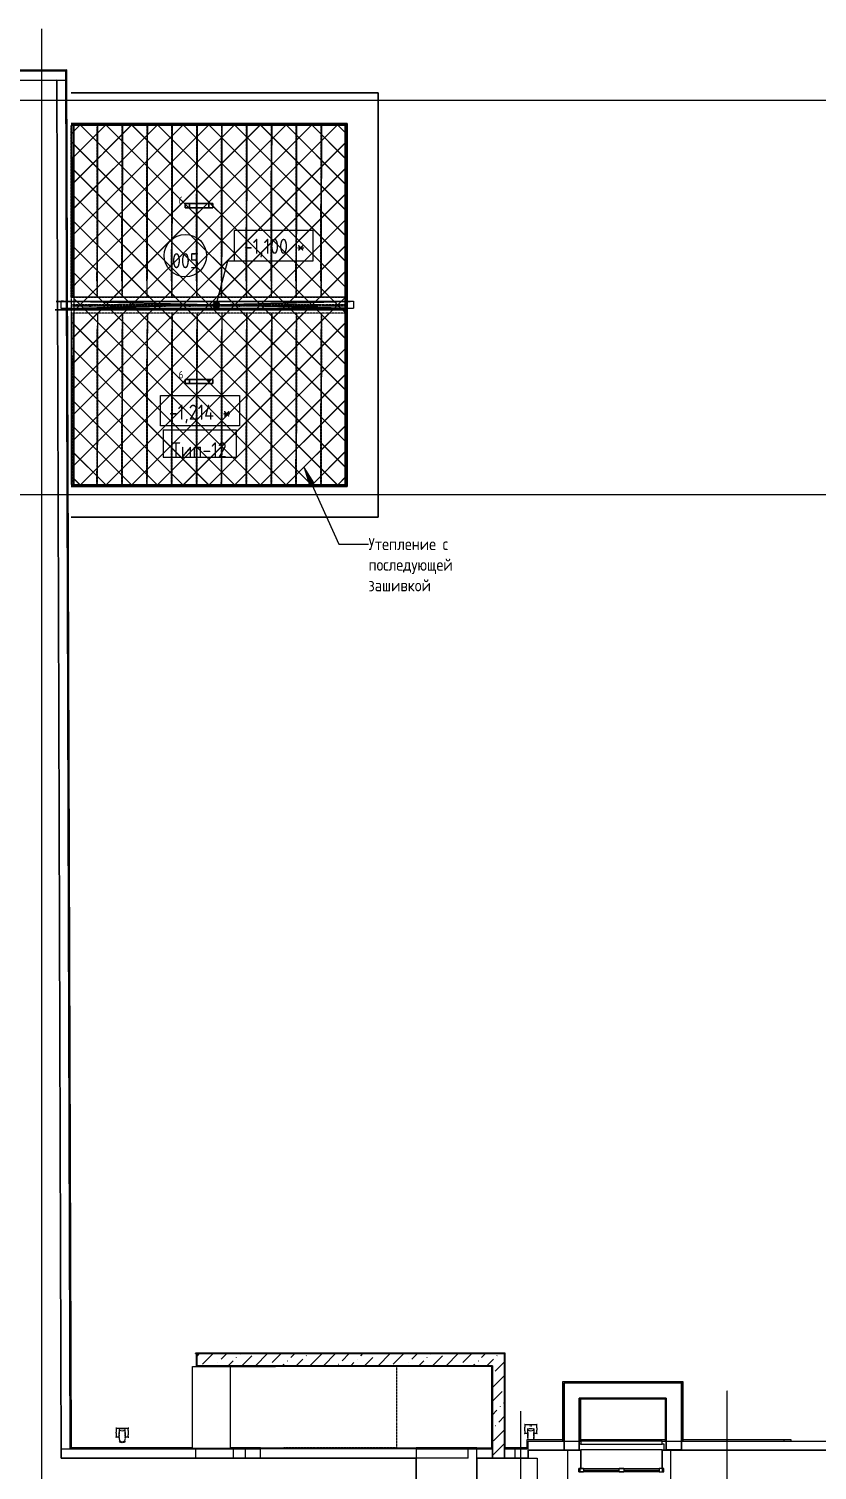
# Model space of a CAD drawing. Header units: millimetres. Extents: x -10295 to 67740, y -1344 to 46499.
# Drawn here: x 30337 to 43332, y 20451 to 44223 of the extents above; entities that cross this region are included whole.
import ezdxf

# ---------------------------------------------------------------- set-up
doc = ezdxf.new("R2010")
doc.units = ezdxf.units.MM
for name, pattern in [('ADSK_Линия сетки', [25, 20, -2.5, 0, -2.5]), ('ADSK_Сверху', [4.5, 3, -1.5]), ('ADSK_Штрих_ш3 п1_5', [4.5, 3, -1.5]), ('ADSK_Штрихпунктирная 2 точки_ш15 п1_5 п1_5 п1_5', [19.5, 15, -1.5, 0, -1.5, 0, -1.5])]:
    doc.linetypes.add(name, pattern=pattern)
for name, color, linetype, lineweight in [('_ Окна', 7, 'Continuous', 9), ('Аннотация', 7, 'Continuous', 18), ('Каркас', 7, 'Continuous', 18), ('Лестницы', 7, 'Continuous', 9), ('Марки', 7, 'Continuous', 20), ('Марки помещений', 7, 'Continuous', 20), ('Обобщенные модели', 7, 'Continuous', 18), ('Окна', 7, 'Continuous', 9), ('Оси', 7, 'Continuous', 9), ('Отметки', 7, 'Continuous', 9), ('Перекрытие', 7, 'Continuous', 18), ('Потолки', 7, 'Continuous', 9), ('Потолки штриховка', 7, 'Continuous', 9), ('Стены внутренние', 7, 'Continuous', 18), ('Стены наружные', 7, 'Continuous', 18), ('Стены несущие', 7, 'Continuous', 30), ('Стены отделка', 7, 'Continuous', 30), ('Стены штриховка', 7, 'Continuous', 9), ('Узлы', 7, 'Continuous', 18)]:
    doc.layers.add(name, color=color, linetype=linetype, lineweight=lineweight)
doc.layers.add('Линии', color=7, linetype='Continuous', lineweight=9, true_color=0x00a600)
doc.styles.add('GOST Common_1', font='GOST_Common.ttf', dxfattribs={"width": 0.9, "height": 250})
doc.styles.add('GOST Common_2', font='GOST_Common.ttf', dxfattribs={"width": 0.9, "height": 250})
doc.styles.add('GOST Common_3', font='GOST_Common.ttf', dxfattribs={"width": 0.9, "height": 200})
doc.styles.add('GOST Common_4', font='GOST_Common.ttf', dxfattribs={"width": 0.9, "height": 125})
doc.styles.add('GOST Common_B', font='', dxfattribs={"width": 0.9, "height": 250})
doc.styles.get('GOST Common_B').set_extended_font_data('GOST Common', bold=True)
pattern_1 = [(45, (0, 0), (-212.132, 212.132), []), (135, (0, 0), (-212.132, -212.132), [])]
pattern_2 = [(45, (0, 0), (84.19025, 308.69666), [396.875, -79.375, 3.353, -76.022])]

# ---------------------------------------------------------------- blocks, each defined once
blk = doc.blocks.new('Водосток - Тип 1 _карниз больше 490мм_-5181640-План потолков в подвале')
at = {"layer": 'Обобщенные модели'}
for p, q in [((19, 395), (25, 395)), ((25, 245), (19, 245)), ((75, 264), (75, 306)), ((75, 197), (75, 264)), ((175, 306), (175, 264)), ((175, 264), (175, 202)), ((225, 395), (231, 395)), ((231, 245), (225, 245)), ((75, 197), (75, 216)), ((75, 174), (75, 177)), ((75, 174), (75, 177)), ((175, 216), (175, 202)), ((175, 177), (175, 174)), ((175, 177), (175, 174))]:
    blk.add_line(p, q, dxfattribs=at)
at = {"layer": 'Обобщенные модели', "flags": 128}
for points in [[(75, 307), (75, 309), (75, 312), (75, 313), (75, 315), (75, 316), (75, 318), (75, 319), (75, 319), (75, 320), (75, 320), (75, 320)], [(75, 160), (75, 160), (75, 160), (75, 161), (75, 162), (75, 163), (75, 164), (75, 166), (75, 168), (75, 170), (75, 172), (75, 174), (75, 177), (75, 180), (75, 183), (75, 186), (75, 190), (75, 193), (75, 197), (75, 201), (75, 205), (75, 210), (75, 214), (75, 219), (75, 224), (75, 229), (75, 234), (75, 239), (75, 245), (75, 250), (75, 256), (75, 261), (75, 264)], [(75, 264), (75, 258), (75, 252), (75, 247), (75, 242), (75, 236), (75, 231), (75, 226), (75, 221), (75, 216), (75, 212), (75, 207), (75, 203), (75, 199), (75, 197)], [(75, 216), (75, 222), (75, 228), (75, 233), (75, 238), (75, 244), (75, 249), (75, 254), (75, 259), (75, 264)], [(175, 320), (175, 320), (175, 320), (175, 319), (175, 318), (175, 317), (175, 316), (175, 314), (175, 312), (175, 310), (175, 308), (175, 306)], [(175, 264), (175, 258), (175, 252), (175, 247), (175, 242), (175, 236), (175, 231), (175, 226), (175, 221), (175, 216), (175, 212), (175, 207), (175, 203), (175, 199), (175, 195), (175, 191), (175, 188), (175, 184), (175, 181), (175, 178), (175, 175), (175, 173)], [(175, 202), (175, 205), (175, 210), (175, 214), (175, 219), (175, 224), (175, 229), (175, 234), (175, 239), (175, 245), (175, 250), (175, 256), (175, 261), (175, 264)], [(175, 264), (175, 261), (175, 256), (175, 251), (175, 246), (175, 241), (175, 235), (175, 230), (175, 224), (175, 219), (175, 216)], [(75, 177), (75, 175), (75, 173)], [(175, 173), (175, 174), (175, 177), (175, 180), (175, 183)], [(175, 173), (175, 171), (175, 168), (175, 167), (175, 165), (175, 164), (175, 162), (175, 161), (175, 161), (175, 160), (175, 160), (175, 160)]]:
    blk.add_lwpolyline(points, dxfattribs=at)
at = {"layer": 'Обобщенные модели'}
for centre, radius, start, end in [((125, 320), 50, 174.5444, 183.3856), ((125, 320), 50, 163.3249, 166.6752), ((125, 320), 50, 103.3248, 106.6752), ((125, 320), 50, 73.3248, 76.6752), ((125, 320), 50, 13.3248, 16.6751), ((125, 320), 50, 356.7269, 5.4556), ((125, 160), 52, 165.5868, 203.2523), ((125, 160), 52, 336.7477, 14.4132)]:
    blk.add_arc(centre, radius, start, end, dxfattribs=at)
for start_param, end_param in [(4.712389, 7.853982), (1.570796, 4.712389)]:
    blk.add_ellipse((125, 306), major_axis=(-50, 0), ratio=0.309017, start_param=start_param, end_param=end_param, dxfattribs=at)
for points, knots in [([(19, 245), (21, 245), (25, 246), (29, 249), (31, 252), (32, 255), (32, 257), (32, 259), (32, 262), (32, 264), (32, 266), (32, 269), (32, 271), (31, 274), (31, 277), (31, 280), (30, 283), (30, 286), (29, 289), (29, 292), (29, 296), (28, 300), (28, 306), (27, 315), (27, 325), (28, 334), (28, 340), (29, 344), (29, 348), (29, 351), (30, 354), (30, 357), (31, 360), (31, 363), (31, 366), (32, 369), (32, 371), (32, 374), (32, 376), (32, 378), (32, 381), (32, 383), (32, 385), (31, 388), (29, 391), (25, 394), (21, 395), (19, 395)], [-1, -1, -1, -1, -0.941176, -0.882353, -0.852941, -0.823529, -0.808824, -0.794118, -0.779412, -0.764706, -0.75, -0.735294, -0.720588, -0.705882, -0.691176, -0.676471, -0.661765, -0.647059, -0.632353, -0.617647, -0.602941, -0.588235, -0.558824, -0.529412, -0.470588, -0.441176, -0.411765, -0.397059, -0.382353, -0.367647, -0.352941, -0.338235, -0.323529, -0.308824, -0.294118, -0.279412, -0.264706, -0.25, -0.235294, -0.220588, -0.205882, -0.191176, -0.176471, -0.147059, -0.117647, -0.058824, 0, 0, 0, 0]), ([(19, 395), (22, 395), (29, 395), (39, 395), (48, 395), (56, 395), (61, 395), (65, 395), (68, 395), (71, 395), (74, 395), (78, 395), (81, 395), (84, 395), (86, 395), (88, 395), (90, 395), (93, 395), (96, 395), (100, 395), (102, 395), (105, 395), (107, 395), (110, 395), (116, 395), (121, 395), (125, 395)], [-1, -1, -1, -1, -0.875, -0.75, -0.625, -0.5625, -0.5, -0.46875, -0.4375, -0.40625, -0.375, -0.34375, -0.3125, -0.28125, -0.265625, -0.25, -0.234375, -0.21875, -0.1875, -0.15625, -0.140625, -0.125, -0.109375, -0.09375, -0.0625, 0, 0, 0, 0]), ([(74, 245), (73, 245), (71, 245), (68, 245), (65, 245), (61, 245), (56, 245), (48, 245), (39, 245), (29, 245), (22, 245), (19, 245)], [-0.625, -0.625, -0.625, -0.625, -0.59375, -0.5625, -0.53125, -0.5, -0.4375, -0.375, -0.25, -0.125, 0, 0, 0, 0]), ([(125, 395), (129, 395), (134, 395), (140, 395), (143, 395), (145, 395), (148, 395), (150, 395), (154, 395), (157, 395), (160, 395), (162, 395), (164, 395), (166, 395), (169, 395), (172, 395), (176, 395), (179, 395), (182, 395), (185, 395), (189, 395), (194, 395), (202, 395), (211, 395), (221, 395), (228, 395), (231, 395)], [-1, -1, -1, -1, -0.9375, -0.90625, -0.890625, -0.875, -0.859375, -0.84375, -0.8125, -0.78125, -0.765625, -0.75, -0.734375, -0.71875, -0.6875, -0.65625, -0.625, -0.59375, -0.5625, -0.53125, -0.5, -0.4375, -0.375, -0.25, -0.125, 0, 0, 0, 0]), ([(231, 245), (228, 245), (221, 245), (211, 245), (202, 245), (194, 245), (189, 245), (185, 245), (182, 245), (179, 245), (177, 245), (176, 245)], [-1, -1, -1, -1, -0.875, -0.75, -0.625, -0.5625, -0.5, -0.46875, -0.4375, -0.40625, -0.375, -0.375, -0.375, -0.375]), ([(231, 395), (229, 395), (225, 394), (221, 391), (219, 388), (218, 385), (218, 383), (218, 381), (218, 378), (218, 376), (218, 374), (218, 371), (218, 369), (219, 366), (219, 363), (219, 360), (220, 357), (220, 354), (221, 351), (221, 348), (221, 344), (222, 340), (222, 334), (223, 325), (223, 315), (222, 306), (222, 300), (221, 296), (221, 292), (221, 289), (220, 286), (220, 283), (219, 280), (219, 277), (219, 274), (218, 271), (218, 269), (218, 266), (218, 264), (218, 262), (218, 259), (218, 257), (218, 255), (219, 252), (221, 249), (225, 246), (229, 245), (231, 245)], [-1, -1, -1, -1, -0.941176, -0.882353, -0.852941, -0.823529, -0.808824, -0.794118, -0.779412, -0.764706, -0.75, -0.735294, -0.720588, -0.705882, -0.691176, -0.676471, -0.661765, -0.647059, -0.632353, -0.617647, -0.602941, -0.588235, -0.558824, -0.529412, -0.470588, -0.441176, -0.411765, -0.397059, -0.382353, -0.367647, -0.352941, -0.338235, -0.323529, -0.308824, -0.294118, -0.279412, -0.264706, -0.25, -0.235294, -0.220588, -0.205882, -0.191176, -0.176471, -0.147059, -0.117647, -0.058824, 0, 0, 0, 0])]:
    blk.add_open_spline(points, degree=3, knots=knots, dxfattribs=at)
blk = doc.blocks.new('ADSK_Балка_Двутавр_ТипБ_АСТО20-93 - б2 120Х270н-2810810-План потолков в подвале')
at = {"layer": 'Каркас'}
for p, q in [((2480, 3), (-2284, 3)), ((2480, -3), (-2284, -3))]:
    blk.add_line(p, q, dxfattribs=at)
blk = doc.blocks.new('ADSK_Балка_Двутавр_ТипБ_АСТО20-93 - б2 120Х270н-2810811-План потолков в подвале')
at = {"layer": 'Каркас'}
for p, q in [((2490, 3), (-2294, 3)), ((2490, -3), (-2294, -3))]:
    blk.add_line(p, q, dxfattribs=at)
blk = doc.blocks.new('окна_rehau_двупольное - 1360х1320Н ОК33-3751932-План потолков в подвале')
at = {"layer": '_ Окна', "lineweight": 18}
for p, q in [((-700, -105), (-700, -45)), ((-700, -45), (-624, -45)), ((-624, -105), (-700, -105)), ((-624, -45), (-624, -105)), ((-38, -105), (-38, -45)), ((-38, -45), (38, -45)), ((38, -105), (-38, -105)), ((38, -45), (38, -105)), ((624, -45), (624, -105)), ((700, -45), (624, -45)), ((624, -105), (700, -105)), ((700, -105), (700, -45))]:
    blk.add_line(p, q, dxfattribs=at)
at = {"layer": '_ Окна'}
for p, q in [((-680, -105), (-680, -45)), ((-624, -75), (-38, -75)), ((38, -75), (624, -75)), ((680, -105), (680, -45))]:
    blk.add_line(p, q, dxfattribs=at)
at = {"layer": 'Окна'}
for p, q in [((-700, -45), (-700, -105)), ((-624, -45), (-700, -45)), ((-700, -105), (-624, -105)), ((-624, -45), (-38, -45)), ((-38, -105), (-624, -105)), ((38, -45), (-38, -45)), ((-38, -105), (38, -105)), ((38, -45), (624, -45)), ((624, -105), (38, -105)), ((700, -45), (624, -45)), ((624, -105), (700, -105)), ((700, -105), (700, -45))]:
    blk.add_line(p, q, dxfattribs=at)
blk = doc.blocks.new('Водосток - Тип 1 _карниз больше 490мм_-5192914-План потолков в подвале')
at = {"layer": 'Обобщенные модели'}
for p, q in [((19, 335), (25, 335)), ((75, 306), (75, 264)), ((75, 264), (75, 235)), ((175, 264), (175, 306)), ((175, 235), (175, 264)), ((225, 335), (231, 335)), ((25, 185), (19, 185)), ((75, 218), (75, 202)), ((75, 177), (75, 173)), ((175, 202), (175, 223)), ((175, 173), (175, 177)), ((231, 185), (225, 185))]:
    blk.add_line(p, q, dxfattribs=at)
at = {"layer": 'Обобщенные модели', "flags": 128}
for points in [[(75, 172), (75, 174), (75, 177), (75, 180), (75, 183), (75, 186), (75, 190), (75, 193), (75, 197), (75, 201), (75, 205), (75, 210), (75, 214), (75, 219), (75, 224), (75, 229), (75, 234), (75, 239), (75, 245), (75, 250), (75, 256), (75, 261), (75, 264)], [(175, 264), (175, 258), (175, 252), (175, 247), (175, 242), (175, 236), (175, 231), (175, 226), (175, 221), (175, 216), (175, 212), (175, 207), (175, 203), (175, 199), (175, 195), (175, 191), (175, 188), (175, 184), (175, 181), (175, 178), (175, 175), (175, 173)]]:
    blk.add_lwpolyline(points, dxfattribs=at)
at = {"layer": 'Обобщенные модели'}
for start, end in [(165.0855, 270), (270, 14.4132)]:
    blk.add_arc((125, 160), 52, start, end, dxfattribs=at)
for centre, major_axis, start_param, end_param in [((125, 306), (-50, 0), 4.712389, 7.853982), ((125, 306), (-50, 0), 1.570796, 4.712389), ((125, 114), (50, 0), 2.423708, 4.614684), ((125, 114), (50, 0), 2.423708, 4.614684), ((125, 114), (50, 0), 4.80927, 7.029552), ((125, 114), (50, 0), 4.80927, 7.029552)]:
    blk.add_ellipse(centre, major_axis=major_axis, ratio=0.309017, start_param=start_param, end_param=end_param, dxfattribs=at)
for points, knots in [([(19, 185), (21, 185), (25, 186), (29, 189), (31, 192), (32, 195), (32, 197), (32, 199), (32, 202), (32, 204), (32, 206), (32, 209), (32, 211), (31, 214), (31, 217), (31, 220), (30, 223), (30, 226), (29, 229), (29, 232), (29, 236), (28, 240), (28, 246), (27, 255), (27, 265), (28, 274), (28, 280), (29, 284), (29, 288), (29, 291), (30, 294), (30, 297), (31, 300), (31, 303), (31, 306), (32, 309), (32, 311), (32, 314), (32, 316), (32, 318), (32, 321), (32, 323), (32, 325), (31, 328), (29, 331), (25, 334), (21, 335), (19, 335)], [-1, -1, -1, -1, -0.941176, -0.882353, -0.852941, -0.823529, -0.808824, -0.794118, -0.779412, -0.764706, -0.75, -0.735294, -0.720588, -0.705882, -0.691176, -0.676471, -0.661765, -0.647059, -0.632353, -0.617647, -0.602941, -0.588235, -0.558824, -0.529412, -0.470588, -0.441176, -0.411765, -0.397059, -0.382353, -0.367647, -0.352941, -0.338235, -0.323529, -0.308824, -0.294118, -0.279412, -0.264706, -0.25, -0.235294, -0.220588, -0.205882, -0.191176, -0.176471, -0.147059, -0.117647, -0.058824, 0, 0, 0, 0]), ([(19, 335), (22, 335), (29, 335), (39, 335), (48, 335), (56, 335), (61, 335), (65, 335), (68, 335), (71, 335), (74, 335), (78, 335), (81, 335), (84, 335), (86, 335), (88, 335), (90, 335), (93, 335), (96, 335), (100, 335), (102, 335), (105, 335), (107, 335), (110, 335), (116, 335), (121, 335), (125, 335)], [-1, -1, -1, -1, -0.875, -0.75, -0.625, -0.5625, -0.5, -0.46875, -0.4375, -0.40625, -0.375, -0.34375, -0.3125, -0.28125, -0.265625, -0.25, -0.234375, -0.21875, -0.1875, -0.15625, -0.140625, -0.125, -0.109375, -0.09375, -0.0625, 0, 0, 0, 0]), ([(125, 335), (129, 335), (134, 335), (140, 335), (143, 335), (145, 335), (148, 335), (150, 335), (154, 335), (157, 335), (160, 335), (162, 335), (164, 335), (166, 335), (169, 335), (172, 335), (176, 335), (179, 335), (182, 335), (185, 335), (189, 335), (194, 335), (202, 335), (211, 335), (221, 335), (228, 335), (231, 335)], [-1, -1, -1, -1, -0.9375, -0.90625, -0.890625, -0.875, -0.859375, -0.84375, -0.8125, -0.78125, -0.765625, -0.75, -0.734375, -0.71875, -0.6875, -0.65625, -0.625, -0.59375, -0.5625, -0.53125, -0.5, -0.4375, -0.375, -0.25, -0.125, 0, 0, 0, 0]), ([(231, 335), (229, 335), (225, 334), (221, 331), (219, 328), (218, 325), (218, 323), (218, 321), (218, 318), (218, 316), (218, 314), (218, 311), (218, 309), (219, 306), (219, 303), (219, 300), (220, 297), (220, 294), (221, 291), (221, 288), (221, 284), (222, 280), (222, 274), (223, 265), (223, 255), (222, 246), (222, 240), (221, 236), (221, 232), (221, 229), (220, 226), (220, 223), (219, 220), (219, 217), (219, 214), (218, 211), (218, 209), (218, 206), (218, 204), (218, 202), (218, 199), (218, 197), (218, 195), (219, 192), (221, 189), (225, 186), (229, 185), (231, 185)], [-1, -1, -1, -1, -0.941176, -0.882353, -0.852941, -0.823529, -0.808824, -0.794118, -0.779412, -0.764706, -0.75, -0.735294, -0.720588, -0.705882, -0.691176, -0.676471, -0.661765, -0.647059, -0.632353, -0.617647, -0.602941, -0.588235, -0.558824, -0.529412, -0.470588, -0.441176, -0.411765, -0.397059, -0.382353, -0.367647, -0.352941, -0.338235, -0.323529, -0.308824, -0.294118, -0.279412, -0.264706, -0.25, -0.235294, -0.220588, -0.205882, -0.191176, -0.176471, -0.147059, -0.117647, -0.058824, 0, 0, 0, 0]), ([(74, 185), (73, 185), (71, 185), (68, 185), (65, 185), (61, 185), (56, 185), (48, 185), (39, 185), (29, 185), (22, 185), (19, 185)], [-0.625, -0.625, -0.625, -0.625, -0.59375, -0.5625, -0.53125, -0.5, -0.4375, -0.375, -0.25, -0.125, 0, 0, 0, 0]), ([(231, 185), (228, 185), (221, 185), (211, 185), (202, 185), (194, 185), (189, 185), (185, 185), (182, 185), (179, 185), (177, 185), (176, 185)], [-1, -1, -1, -1, -0.875, -0.75, -0.625, -0.5625, -0.5, -0.46875, -0.4375, -0.40625, -0.375, -0.375, -0.375, -0.375])]:
    blk.add_open_spline(points, degree=3, knots=knots, dxfattribs=at)
blk = doc.blocks.new('ADSK_Марка_Помещение_ОдноЗначение - Номер-159740-План потолков в подвале')
at = {"layer": 'Марки помещений'}
blk.add_circle((0, 0), 3.5, dxfattribs=at)
blk = doc.blocks.new('Высотные отметки - Рамка-12095-План потолков в подвале')
at = {"layer": 'Аннотация', "lineweight": 20}
for p, q in [((-6.5, 0), (-6.5, 5)), ((-6.5, 5), (6.5, 5)), ((6.5, 5), (6.5, 0)), ((6.5, 0), (-6.5, 0))]:
    blk.add_line(p, q, dxfattribs=at)
blk = doc.blocks.new('ADSK_Марка_Потолок - ADSK_Марка и Смещение от уровня-155896-План потолков в подвале')
at = {"layer": 'Марки'}
for p, q in [((-6, 4.5), (-6, 0)), ((-6, 4.5), (6, 4.5)), ((6, 4.5), (6, 0)), ((-6, 0), (6, 0))]:
    blk.add_line(p, q, dxfattribs=at)

msp = doc.modelspace()

# ---------------------------------------------------------------- hatches: boundary and pattern name
at = {"layer": 'Аннотация', "lineweight": 9}
msp.add_hatch(color=256, dxfattribs=at).paths.add_polyline_path([(34878.114, 36990.655), (34965.096, 36700.837), (35037.143, 36733.225)])
at = {"layer": 'Отметки'}
h = msp.add_hatch(color=256, dxfattribs=at)
edge = h.paths.add_edge_path()
edge.add_arc((33426.706, 39670.466), 50, 0, 360)
at = {"layer": 'Потолки штриховка', "lineweight": 18, "true_color": 0x808080}
h = msp.add_hatch(dxfattribs=at)
h.set_pattern_fill('FP_7', color=8, style=0, pattern_type=2)
h.set_pattern_definition(pattern_1)
h.paths.add_polyline_path([(31078.643, 36708.468), (35553.73, 36708.468), (35553.73, 39531.582), (31036.6, 39531.582), (31036.6, 36708.468)])
h.paths.add_polyline_path([(33594.024, 39651.582), (35553.73, 39651.582), (35553.73, 39670.578), (31036.6, 39670.578), (31036.6, 39651.582), (31078.643, 39651.582)])
h.paths.add_polyline_path([(31036.6, 39790.578), (35553.73, 39790.578), (35553.73, 42628), (31036.6, 42628), (31036.6, 41834.252)])
h = msp.add_hatch(dxfattribs=at)
h.set_pattern_fill('FP_7', color=8, style=0, pattern_type=2)
h.set_pattern_definition(pattern_1)
h.paths.add_polyline_path([(33919.783, 39796.582), (35553.73, 39796.582), (35553.73, 40066.582), (31060.403, 40066.582), (31059.783, 39796.582), (33594.024, 39796.582)])
h = msp.add_hatch(dxfattribs=at)
h.set_pattern_fill('FP_7', color=8, style=0, pattern_type=2)
h.set_pattern_definition(pattern_1)
h.paths.add_polyline_path([(33926.085, 39261.582), (35553.73, 39261.582), (35553.73, 39531.582), (31066.705, 39531.582), (31066.981, 39261.582), (33594.024, 39261.582)])
at = {"layer": 'Стены внутренние', "lineweight": 9}
h = msp.add_hatch(dxfattribs=at)
h.set_pattern_fill('FP_13', color=256, style=0, pattern_type=2)
h.set_pattern_definition(pattern_2)
h.paths.add_polyline_path([(38179.371, 22173.541), (38179.371, 22373.541), (33104.371, 22373.541), (33104.371, 22173.541), (37979.371, 22173.541)])
h = msp.add_hatch(dxfattribs=at)
h.set_pattern_fill('FP_13', color=256, style=0, pattern_type=2)
h.set_pattern_definition(pattern_2)
h.paths.add_polyline_path([(38179.371, 20651.318), (38179.371, 22173.541), (37979.371, 22173.541), (37979.371, 20651.318)])
at = {"layer": 'Стены наружные', "true_color": 0x6b6b6b}
h = msp.add_hatch(color=251, dxfattribs=at)
h.paths.add_polyline_path([(37722.842, 20801.318), (37979.371, 20801.318), (37979.371, 20821.318), (37722.842, 20821.318)])
h.paths.add_polyline_path([(34154.371, 20801.318), (36722.842, 20801.318), (36722.842, 20821.318), (34154.371, 20821.318)])
h = msp.add_hatch(color=251, dxfattribs=at)
h.paths.add_polyline_path([(39435.501, 20781.318), (39435.501, 20786.318), (39410.501, 20786.318), (39410.501, 20781.318)])
h.paths.add_polyline_path([(40845.501, 20781.318), (40845.501, 20786.318), (40775.501, 20786.318), (40775.501, 20781.318), (40810.501, 20781.318)])
at = {"layer": 'Узлы', "lineweight": 9}
h = msp.add_hatch(dxfattribs=at)
h.set_pattern_fill('FP_7', color=256, style=0, pattern_type=2)
h.set_pattern_definition(pattern_1)
h.paths.add_polyline_path([(35565.73, 36696.534), (35565.73, 42660), (31078.643, 42660), (31078.643, 36696.534), (33594.024, 36696.534)])

# ---------------------------------------------------------------- linework, layer by layer
at = {"layer": 'Аннотация', "lineweight": 9}
for p, q in [((34878.114, 36990.655), (34965.096, 36700.837)), ((35037.143, 36733.225), (34878.114, 36990.655)), ((34878.114, 36990.655), (35447.996, 35722.958)), ((34965.096, 36700.837), (35037.143, 36733.225)), ((35447.996, 35722.958), (35936.467, 35722.958))]:
    msp.add_line(p, q, dxfattribs=at)
at = {"layer": 'Каркас', "color": 8, "linetype": 'ADSK_Штрих_ш3 п1_5', "lineweight": 9, "true_color": 0x828282}
for p, q in [((31036.6, 39790.578), (31036.6, 42628)), ((31059.768, 39790.578), (31066.285, 42628)), ((31066.286, 42628), (31059.769, 39790.578)), ((31060.402, 40066.582), (31066.285, 42628)), ((31466.286, 42628), (31459.769, 39790.578)), ((31460.403, 40066.582), (31466.286, 42628)), ((31469.768, 39790.578), (31476.285, 42628)), ((31470.402, 40066.582), (31476.285, 42628)), ((31876.286, 42628), (31869.769, 39790.578)), ((31870.403, 40066.582), (31876.286, 42628)), ((31879.768, 39790.578), (31886.285, 42628)), ((31880.402, 40066.582), (31886.285, 42628)), ((32286.286, 42628), (32279.769, 39790.578)), ((32280.403, 40066.582), (32286.286, 42628)), ((32289.768, 39790.578), (32296.285, 42628)), ((32290.402, 40066.582), (32296.285, 42628)), ((32696.286, 42628), (32689.769, 39790.578)), ((32690.403, 40066.582), (32696.286, 42628)), ((32699.768, 39790.578), (32706.285, 42628)), ((32700.402, 40066.582), (32706.285, 42628)), ((33106.286, 42628), (33099.769, 39790.578)), ((33100.403, 40066.582), (33106.286, 42628)), ((33109.768, 39790.578), (33116.285, 42628)), ((33110.402, 40066.582), (33116.285, 42628)), ((33516.286, 42628), (33509.769, 39790.578)), ((33510.403, 40066.582), (33516.286, 42628)), ((33519.768, 39790.578), (33526.285, 42628)), ((33520.402, 40066.582), (33526.285, 42628)), ((33926.286, 42628), (33919.769, 39790.578)), ((33920.403, 40066.582), (33926.286, 42628)), ((33929.768, 39790.578), (33936.285, 42628)), ((33930.402, 40066.582), (33936.285, 42628)), ((34336.286, 42628), (34329.769, 39790.578)), ((34330.403, 40066.582), (34336.286, 42628)), ((34339.768, 39790.578), (34346.285, 42628)), ((34340.402, 40066.582), (34346.285, 42628)), ((34746.286, 42628), (34739.769, 39790.578)), ((34740.403, 40066.582), (34746.286, 42628)), ((34749.768, 39790.578), (34756.285, 42628)), ((34750.402, 40066.582), (34756.285, 42628)), ((35156.286, 42628), (35149.769, 39790.578)), ((35150.403, 40066.582), (35156.286, 42628)), ((35159.768, 39790.578), (35166.285, 42628)), ((35160.402, 40066.582), (35166.285, 42628)), ((31059.768, 39790.578), (31059.782, 39796.582)), ((31459.769, 39790.578), (31459.783, 39796.582)), ((31469.768, 39790.578), (31469.782, 39796.582)), ((31869.769, 39790.578), (31869.783, 39796.582)), ((31879.768, 39790.578), (31879.782, 39796.582)), ((32279.769, 39790.578), (32279.783, 39796.582)), ((32289.768, 39790.578), (32289.782, 39796.582)), ((32689.769, 39790.578), (32689.783, 39796.582)), ((32699.768, 39790.578), (32699.782, 39796.582)), ((33099.769, 39790.578), (33099.783, 39796.582)), ((33109.768, 39790.578), (33109.782, 39796.582)), ((33509.769, 39790.578), (33509.783, 39796.582)), ((33519.768, 39790.578), (33519.782, 39796.582)), ((33919.769, 39790.578), (33919.783, 39796.582)), ((33929.768, 39790.578), (33929.782, 39796.582)), ((34329.769, 39790.578), (34329.783, 39796.582)), ((34339.768, 39790.578), (34339.782, 39796.582)), ((34739.769, 39790.578), (34739.783, 39796.582)), ((34749.768, 39790.578), (34749.782, 39796.582)), ((35149.769, 39790.578), (35149.783, 39796.582)), ((35159.768, 39790.578), (35159.782, 39796.582)), ((31036.6, 39670.328), (31059.493, 39670.276)), ((31036.6, 39531.582), (31036.6, 36708.468)), ((31060.22, 36708.468), (31066.704, 39531.582)), ((31066.705, 39531.582), (31060.221, 36708.468)), ((31367.704, 39651.582), (31066.982, 39652.272)), ((31066.982, 39652.272), (31367.704, 39651.582)), ((31459.493, 39670.276), (31327.704, 39670.578)), ((31327.704, 39670.578), (31459.493, 39670.276)), ((31466.705, 39531.582), (31460.221, 36708.468)), ((31470.22, 36708.468), (31476.704, 39531.582)), ((31777.704, 39651.582), (31476.982, 39652.272)), ((31476.982, 39652.272), (31777.704, 39651.582)), ((31869.493, 39670.276), (31737.704, 39670.578)), ((31737.704, 39670.578), (31869.493, 39670.276)), ((31876.705, 39531.582), (31870.221, 36708.468)), ((31880.22, 36708.468), (31886.704, 39531.582)), ((32187.704, 39651.582), (31886.982, 39652.272)), ((31886.982, 39652.272), (32187.704, 39651.582)), ((32279.493, 39670.276), (32147.704, 39670.578)), ((32147.704, 39670.578), (32279.493, 39670.276)), ((32286.705, 39531.582), (32280.221, 36708.468)), ((32290.22, 36708.468), (32296.704, 39531.582)), ((32597.704, 39651.582), (32296.982, 39652.272)), ((32296.982, 39652.272), (32597.704, 39651.582)), ((32689.493, 39670.276), (32557.704, 39670.578)), ((32557.704, 39670.578), (32689.493, 39670.276)), ((32696.705, 39531.582), (32690.221, 36708.468)), ((32700.22, 36708.468), (32706.704, 39531.582)), ((33007.704, 39651.582), (32706.982, 39652.272)), ((32706.982, 39652.272), (33007.704, 39651.582)), ((33099.493, 39670.276), (32967.704, 39670.578)), ((32967.704, 39670.578), (33099.493, 39670.276)), ((33106.705, 39531.582), (33100.221, 36708.468)), ((33110.22, 36708.468), (33116.704, 39531.582)), ((33417.704, 39651.582), (33116.982, 39652.272)), ((33116.982, 39652.272), (33417.704, 39651.582)), ((33509.493, 39670.276), (33377.704, 39670.578)), ((33377.704, 39670.578), (33509.493, 39670.276)), ((33516.705, 39531.582), (33510.221, 36708.468)), ((33520.22, 36708.468), (33526.704, 39531.582)), ((33827.704, 39651.582), (33526.982, 39652.272)), ((33526.982, 39652.272), (33827.704, 39651.582)), ((33919.493, 39670.276), (33787.704, 39670.578)), ((33787.704, 39670.578), (33919.493, 39670.276)), ((33926.705, 39531.582), (33920.221, 36708.468)), ((33930.22, 36708.468), (33936.704, 39531.582)), ((34237.704, 39651.582), (33936.982, 39652.272)), ((33936.982, 39652.272), (34237.704, 39651.582)), ((34329.493, 39670.276), (34197.704, 39670.578)), ((34197.704, 39670.578), (34329.493, 39670.276)), ((34336.705, 39531.582), (34330.221, 36708.468)), ((34340.22, 36708.468), (34346.704, 39531.582)), ((34647.704, 39651.582), (34346.982, 39652.272)), ((34346.982, 39652.272), (34647.704, 39651.582)), ((34739.493, 39670.276), (34607.704, 39670.578)), ((34607.704, 39670.578), (34739.493, 39670.276)), ((34746.705, 39531.582), (34740.221, 36708.468)), ((34750.22, 36708.468), (34756.704, 39531.582)), ((35057.704, 39651.582), (34756.982, 39652.272)), ((34756.982, 39652.272), (35057.704, 39651.582)), ((35149.493, 39670.276), (35017.704, 39670.578)), ((35017.704, 39670.578), (35149.493, 39670.276)), ((35156.705, 39531.582), (35150.221, 36708.468)), ((35160.22, 36708.468), (35166.704, 39531.582)), ((35467.704, 39651.582), (35166.982, 39652.272)), ((35166.982, 39652.272), (35467.704, 39651.582)), ((35553.73, 39670.289), (35427.704, 39670.578)), ((35427.704, 39670.578), (35553.73, 39670.289)), ((31060.22, 36708.468), (31066.084, 39261.582)), ((31460.221, 36708.468), (31466.085, 39261.582)), ((31470.22, 36708.468), (31476.084, 39261.582)), ((31870.221, 36708.468), (31876.085, 39261.582)), ((31880.22, 36708.468), (31886.084, 39261.582)), ((32280.221, 36708.468), (32286.085, 39261.582)), ((32290.22, 36708.468), (32296.084, 39261.582)), ((32690.221, 36708.468), (32696.085, 39261.582)), ((32700.22, 36708.468), (32706.084, 39261.582)), ((33100.221, 36708.468), (33106.085, 39261.582)), ((33110.22, 36708.468), (33116.084, 39261.582)), ((33510.221, 36708.468), (33516.085, 39261.582)), ((33520.22, 36708.468), (33526.084, 39261.582)), ((33920.221, 36708.468), (33926.085, 39261.582)), ((33930.22, 36708.468), (33936.084, 39261.582)), ((34330.221, 36708.468), (34336.085, 39261.582)), ((34340.22, 36708.468), (34346.084, 39261.582)), ((34740.221, 36708.468), (34746.085, 39261.582)), ((34750.22, 36708.468), (34756.084, 39261.582)), ((35150.221, 36708.468), (35156.085, 39261.582)), ((35160.22, 36708.468), (35166.084, 39261.582))]:
    msp.add_line(p, q, dxfattribs=at)
at = {"layer": 'Каркас', "color": 8, "linetype": 'ADSK_Штрих_ш3 п1_5', "lineweight": 9, "true_color": 0x808080}
for p, q in [((31036.6, 39790.578), (31036.6, 39670.578)), ((35553.73, 39790.578), (31036.6, 39790.578)), ((35553.73, 39670.578), (31036.6, 39670.578)), ((31036.6, 39651.582), (31036.6, 39531.582)), ((35553.73, 39651.582), (31036.6, 39651.582)), ((35553.73, 39531.582), (31036.6, 39531.582))]:
    msp.add_line(p, q, dxfattribs=at)
at = {"layer": 'Лестницы', "linetype": 'ADSK_Сверху'}
for p, q in [((33654.371, 22171.318), (33654.371, 22173.541)), ((36404.371, 22173.541), (34529.371, 22173.541)), ((36404.371, 20821.318), (36404.371, 22173.541)), ((36404.371, 20821.318), (34529.371, 20821.318))]:
    msp.add_line(p, q, dxfattribs=at)
at = {"layer": 'Линии', "color": 7}
for p, q in [((35565.73, 42660), (31078.643, 42660)), ((31078.643, 42660), (31078.643, 36696.534)), ((35565.73, 36696.534), (35565.73, 42660)), ((31078.643, 36696.534), (35565.73, 36696.534))]:
    msp.add_line(p, q, dxfattribs=at)
at = {"layer": 'Линии', "color": 5, "lineweight": 30, "true_color": 0x0000ff}
for p, q in [((32912.876, 41271.46), (32912.876, 41341.46)), ((32912.876, 41341.46), (33372.876, 41341.46)), ((33372.876, 41271.46), (32912.876, 41271.46)), ((32982.876, 41271.46), (32982.876, 41341.46)), ((33302.876, 41341.46), (33302.876, 41271.46)), ((33372.876, 41341.46), (33372.876, 41271.46))]:
    msp.add_line(p, q, dxfattribs=at)
at = {"layer": 'Линии', "color": 7, "linetype": 'ADSK_Штрихпунктирная 2 точки_ш15 п1_5 п1_5 п1_5'}
for p, q in [((30867.704, 39729.701), (35687.704, 39729.701)), ((30867.704, 39609.701), (30867.704, 39729.701)), ((30867.704, 39609.701), (35687.704, 39729.701)), ((35687.704, 39609.701), (30867.704, 39729.701)), ((35687.704, 39729.701), (35687.704, 39609.701)), ((35687.704, 39609.701), (30867.704, 39609.701))]:
    msp.add_line(p, q, dxfattribs=at)
at = {"layer": 'Линии', "color": 1, "lineweight": 30, "true_color": 0xff0000}
for p, q in [((32912.876, 38371.46), (32912.876, 38441.46)), ((32912.876, 38441.46), (33372.876, 38441.46)), ((33372.876, 38371.46), (32912.876, 38371.46)), ((32982.876, 38371.46), (32982.876, 38441.46)), ((33302.876, 38441.46), (33302.876, 38371.46)), ((33372.876, 38441.46), (33372.876, 38371.46))]:
    msp.add_line(p, q, dxfattribs=at)
at = {"layer": 'Оси', "linetype": 'ADSK_Линия сетки'}
for p, q in [((30549.565, 3191.655), (30549.565, 44222.998)), ((-9494.727, 43045), (56004.853, 43045)), ((-9494.727, 36545), (56004.853, 36545)), ((41849.565, 3191.655), (41849.565, 21766.318)), ((38449.565, 3191.655), (38449.565, 21422.132))]:
    msp.add_line(p, q, dxfattribs=at)
at = {"layer": 'Отметки', "lineweight": 20}
for p, q in [((33426.706, 39670.466), (33618.708, 40398.024)), ((33618.708, 40398.024), (34371.513, 40398.024))]:
    msp.add_line(p, q, dxfattribs=at)
at = {"layer": 'Отметки'}
msp.add_circle((33426.706, 39670.466), 50, dxfattribs=at)
at = {"layer": 'Перекрытие'}
for p, q in [((33034.371, 22163.541), (33654.371, 22163.541)), ((33034.371, 20811.451), (33034.371, 22163.541)), ((33654.371, 22163.541), (33654.371, 20811.451)), ((33654.371, 20811.451), (33034.371, 20811.451))]:
    msp.add_line(p, q, dxfattribs=at)
at = {"layer": 'Потолки', "color": 18, "true_color": 0x050505}
for p, q in [((31036.6, 42628), (31036.6, 39790.578)), ((31879.782, 39796.582), (31059.783, 39796.582)), ((35553.73, 39796.582), (31879.782, 39796.582)), ((31036.6, 39670.578), (31036.6, 39651.582)), ((31036.6, 39531.582), (31036.6, 36708.468))]:
    msp.add_line(p, q, dxfattribs=at)
at = {"layer": 'Потолки', "color": 18, "true_color": 0x070707}
for p, q in [((35553.73, 39790.578), (35553.73, 42628)), ((31036.6, 36708.468), (35553.73, 36708.468))]:
    msp.add_line(p, q, dxfattribs=at)
at = {"layer": 'Стены внутренние'}
msp.add_line((37581.854, 20651.318), (36722.842, 20651.318), dxfattribs=at)
at = {"layer": 'Стены наружные'}
for p, q in [((30966.048, 43525.788), (25598.155, 43514.31)), ((30965.982, 43545.788), (26523.317, 43536.288)), ((31021.012, 20801.318), (30946.048, 43525.746)), ((31041.012, 20801.318), (30965.982, 43545.788)), ((30796.543, 43375.426), (30946.543, 43375.746)), ((38189.371, 22383.541), (33084.371, 22383.541)), ((33084.371, 22373.541), (33084.371, 22383.541)), ((33084.371, 22373.541), (33104.371, 22373.541)), ((33094.371, 22373.541), (33094.371, 22163.541)), ((38179.371, 22373.541), (38189.371, 22373.541)), ((38189.371, 20821.318), (38189.371, 22383.541)), ((33104.371, 22163.541), (33104.371, 22173.541)), ((34404.371, 22171.318), (33104.371, 22171.318)), ((33654.371, 22161.318), (34404.371, 22161.318)), ((33904.371, 22171.318), (33904.371, 22161.318)), ((34154.371, 22171.318), (34154.371, 22161.318)), ((38546.854, 20951.318), (38546.854, 20821.318)), ((39140.501, 20951.318), (38546.854, 20951.318)), ((40825.501, 20951.318), (39430.501, 20951.318)), ((40775.501, 20931.318), (39435.501, 20931.318)), ((42781.85, 20951.318), (41115.501, 20951.318)), ((42904.273, 20951.318), (42781.85, 20951.318)), ((42781.85, 20951.318), (42781.85, 20931.318)), ((42904.273, 20931.318), (42904.273, 20951.318)), ((30871.011, 20801.318), (34154.371, 20801.318)), ((33034.371, 20821.318), (31040.946, 20821.318)), ((33084.371, 20811.451), (33084.371, 20651.318)), ((34154.371, 20821.318), (33654.371, 20821.318)), ((33704.371, 20821.318), (33704.371, 20651.318)), ((33904.371, 20821.318), (33904.371, 20651.318)), ((37722.842, 20821.318), (36722.842, 20821.318)), ((36722.842, 20801.318), (37722.842, 20801.318)), ((37581.854, 20651.318), (37581.854, 20801.318)), ((38566.854, 20821.318), (38179.371, 20821.318)), ((38179.371, 20801.318), (38354.371, 20801.318)), ((39435.501, 20881.318), (40775.501, 20881.318)), ((40775.501, 20786.318), (39435.501, 20786.318))]:
    msp.add_line(p, q, dxfattribs=at)
at = {"layer": 'Стены несущие'}
for p, q in [((20156.006, 43352.672), (30796.543, 43375.426)), ((30796.543, 43375.426), (30871.506, 20651.318)), ((36095.73, 43170), (31036.6, 43170)), ((36095.73, 43170), (36095.73, 36166.468)), ((35585.73, 42660), (31036.6, 42660)), ((35585.73, 36676.468), (35585.73, 42660)), ((35585.73, 36676.468), (31036.6, 36676.468)), ((36095.73, 36166.468), (31036.6, 36166.468)), ((33104.371, 22373.541), (38179.371, 22373.541)), ((33104.371, 22173.541), (33104.371, 22373.541)), ((38179.371, 22373.541), (38179.371, 20651.318)), ((37979.371, 22173.541), (33104.371, 22173.541)), ((37979.371, 20651.318), (37979.371, 22173.541)), ((39160.501, 20781.318), (39160.501, 21891.318)), ((39160.501, 21891.318), (41095.501, 21891.318)), ((41095.501, 21891.318), (41095.501, 20786.318)), ((39410.501, 21641.318), (39410.501, 20781.318)), ((40845.501, 21641.318), (39410.501, 21641.318)), ((40845.501, 21641.318), (40845.501, 20786.318)), ((38566.854, 20651.318), (38566.854, 20781.318)), ((38566.854, 20781.318), (39435.501, 20781.318)), ((39410.501, 20781.318), (38716.854, 20781.318)), ((39435.501, 20781.318), (39435.501, 20481.318)), ((40775.501, 20481.318), (40775.501, 20781.318)), ((40775.501, 20781.318), (45371.635, 20781.318)), ((45281.634, 20781.318), (40810.501, 20781.318)), ((41095.501, 20786.318), (40845.501, 20786.318)), ((36722.842, 20651.318), (30871.506, 20651.318)), ((36722.842, 20651.318), (36722.842, 20141.318)), ((37722.842, 20141.318), (37722.842, 20651.318)), ((38566.854, 20651.318), (37722.842, 20651.318))]:
    msp.add_line(p, q, dxfattribs=at)
at = {"layer": 'Стены отделка', "lineweight": 9}
for p, q in [((35575.73, 42640), (31036.6, 42640)), ((35553.73, 42628), (31036.6, 42628)), ((35565.73, 42660), (35565.73, 36696.468)), ((35575.73, 42660), (35575.73, 42640)), ((35553.73, 36708.468), (35553.73, 39790.578)), ((35565.73, 36696.468), (31036.6, 36696.468)), ((35565.73, 36676.468), (35565.73, 36677.688)), ((35585.73, 36677.688), (35565.73, 36677.688)), ((34404.371, 22161.318), (34404.371, 22171.318)), ((34404.371, 22171.318), (37979.371, 22171.318)), ((37969.371, 22161.318), (34404.371, 22161.318)), ((37969.371, 20821.318), (37969.371, 22161.318)), ((39140.501, 20931.318), (39140.501, 21911.318)), ((39140.501, 21911.318), (41115.501, 21911.318)), ((41095.501, 21891.318), (41115.501, 21891.318)), ((41115.501, 21911.318), (41115.501, 20931.318)), ((40825.501, 21641.318), (40825.501, 20931.318)), ((39430.501, 21621.318), (39430.501, 20931.318)), ((40825.501, 21621.318), (39430.501, 21621.318)), ((38566.854, 20801.318), (38566.854, 20931.318)), ((38566.854, 20931.318), (38716.854, 20931.318)), ((38716.854, 20931.318), (39435.501, 20931.318)), ((39435.501, 20931.318), (39435.501, 20881.318)), ((40775.501, 20881.318), (40775.501, 20931.318)), ((40775.501, 20931.318), (45281.634, 20931.318)), ((34154.371, 20651.318), (34154.371, 20821.318)), ((34154.371, 20821.318), (36722.842, 20821.318)), ((36722.842, 20801.318), (34154.371, 20801.318)), ((36721.854, 20801.318), (36721.854, 20651.318)), ((36722.842, 20821.318), (36722.842, 20801.318)), ((37722.842, 20651.318), (37722.842, 20821.318)), ((37722.842, 20821.318), (37979.371, 20821.318)), ((37722.842, 20801.318), (37979.371, 20801.318)), ((38354.371, 20651.318), (38354.371, 20801.318)), ((38354.371, 20801.318), (38566.854, 20801.318)), ((39435.501, 20881.318), (39410.501, 20881.318)), ((39410.501, 20786.318), (39435.501, 20786.318)), ((39410.501, 20781.318), (39410.501, 20781.318)), ((39435.501, 20786.318), (39435.501, 20781.318)), ((40810.501, 20881.318), (40775.501, 20881.318)), ((40775.501, 20781.318), (40775.501, 20786.318)), ((40775.501, 20786.318), (40845.501, 20786.318)), ((40810.501, 20781.318), (40810.501, 20881.318)), ((40845.501, 20786.318), (40845.501, 20781.318))]:
    msp.add_line(p, q, dxfattribs=at)
at = {"layer": 'Стены штриховка'}
for p, q in [((35555.73, 42630), (31036.6, 42630)), ((35555.73, 36706.468), (35555.73, 42630)), ((31036.6, 36706.468), (35555.73, 36706.468)), ((39216.854, 20781.318), (39216.854, 20271.318)), ((40916.854, 20781.318), (40916.854, 20271.318)), ((38566.854, 20651.318), (38716.854, 20651.318)), ((38716.854, 20651.318), (38716.854, 20141.318))]:
    msp.add_line(p, q, dxfattribs=at)

# ---------------------------------------------------------------- block references
at = {"layer": 'Каркас', "rotation": 180}
for name, p in [('ADSK_Балка_Двутавр_ТипБ_АСТО20-93 - б2 120Х270н-2810810-План потолков в подвале', (33269.703, 39730.578)), ('ADSK_Балка_Двутавр_ТипБ_АСТО20-93 - б2 120Х270н-2810811-План потолков в подвале', (33259.703, 39591.582))]:
    msp.add_blockref(name, p, dxfattribs=at)
at = {"layer": 'Марки', "xscale": 99.99999999999993, "yscale": 99.99999999999993, "zscale": 99.99999999999993}
msp.add_blockref('ADSK_Марка_Потолок - ADSK_Марка и Смещение от уровня-155896-План потолков в подвале', (33153.722, 37157.671), dxfattribs=at)
at = {"layer": 'Марки помещений', "xscale": 99.99999999999993, "yscale": 99.99999999999993, "zscale": 99.99999999999993}
msp.add_blockref('ADSK_Марка_Помещение_ОдноЗначение - Номер-159740-План потолков в подвале', (32917.194, 40482.555), dxfattribs=at)
at = {"layer": 'Обобщенные модели'}
for name, p in [('Водосток - Тип 1 _карниз больше 490мм_-5181640-План потолков в подвале', (38486.854, 20811.318)), ('Водосток - Тип 1 _карниз больше 490мм_-5192914-План потолков в подвале', (31751.857, 20811.318))]:
    msp.add_blockref(name, p, dxfattribs=at)
at = {"layer": 'Окна'}
msp.add_blockref('окна_rehau_двупольное - 1360х1320Н ОК33-3751932-План потолков в подвале', (40105.501, 20526.318), dxfattribs=at)
at = {"layer": 'Отметки', "lineweight": 20, "extrusion": (0, 0, -1), "xscale": 99.99999999999993, "yscale": 99.99999999999993, "zscale": 99.99999999999993}
msp.add_blockref('Высотные отметки - Рамка-12095-План потолков в подвале', (-34371.513, 40398.024), dxfattribs=at)
at = {"layer": 'Отметки', "lineweight": 20, "xscale": 99.99999999999993, "yscale": 99.99999999999993, "zscale": 99.99999999999993}
msp.add_blockref('Высотные отметки - Рамка-12095-План потолков в подвале', (33159.551, 37675.463), dxfattribs=at)

# ---------------------------------------------------------------- texts
at = {"layer": 'Аннотация', "lineweight": 9, "line_spacing_factor": 1.022766}
for s, insert, char_height, width, attachment_point, style in [('\\pt180,360,540,720,900,1080,1260,1440,1620,1800,1980,2160,2340,2520,2700,2880,3060,3240,3420,3600,3780,3960,4140,4320,4500,4680,4860,5040,5220,5400,5580,5760;6', (32845.908, 41393.93), 125, 175.5, 5, 'GOST Common_4'), ('\\pt180,360,540,720,900,1080,1260,1440,1620,1800,1980,2160,2340,2520,2700,2880,3060,3240,3420,3600,3780,3960,4140,4320,4500,4680,4860,5040,5220,5400,5580,5760;6', (32845.908, 38518.306), 125, 175.5, 5, 'GOST Common_4'), ('\\pt360,720,1080,1440,1800,2160,2520,2880,3240,3600,3960,4320,4680,5040,5400,5760,6120,6480,6840,7200,7560,7920,8280,8640,9000,9360,9720,10080,10440,10800,11160,11520;Утепление с последующей зашивкой', (35936.467, 35827.081), 200, 2226.6, 1, 'GOST Common_3')]:
    msp.add_mtext(s, dxfattribs=dict(at, insert=insert, char_height=char_height, width=width, attachment_point=attachment_point, style=style))
at = {"layer": 'Марки', "lineweight": 9, "insert": (33143.091, 37279.827), "char_height": 250, "width": 952.2, "attachment_point": 5, "line_spacing_factor": 1.022766, "style": 'GOST Common_B'}
msp.add_mtext('\\pt1143,2286,3429,4572,5715,6858,8001,9144,10287,11430,12573,13716,14859,16002,17145,18288,19431,20574,21717,22860,24003,25146,26289,27432,28575,29718,30861,32004,33147,34290,35433,36576;Тип-12', dxfattribs=at)
at = {"layer": 'Марки помещений', "lineweight": 9, "insert": (32922.136, 40398.973), "char_height": 250, "width": 488.7, "attachment_point": 5, "line_spacing_factor": 1.022766, "style": 'GOST Common_1'}
msp.add_mtext('\\pt450,900,1350,1800,2250,2700,3150,3600,4050,4500,4950,5400,5850,6300,6750,7200,7650,8100,8550,9000,9450,9900,10350,10800,11250,11700,12150,12600,13050,13500,13950,14400;005', dxfattribs=at)
at = {"layer": 'Отметки', "lineweight": 20, "char_height": 250, "attachment_point": 1, "line_spacing_factor": 1.022761, "style": 'GOST Common_2'}
for s, insert, width in [('-1,100 *', (33881.216, 40761.555), 1203.81292), ('-1,214 *', (32646.648, 38024.672), 1230.96659)]:
    msp.add_mtext(s, dxfattribs=dict(at, insert=insert, width=width))

doc.saveas('drawing.dxf')
